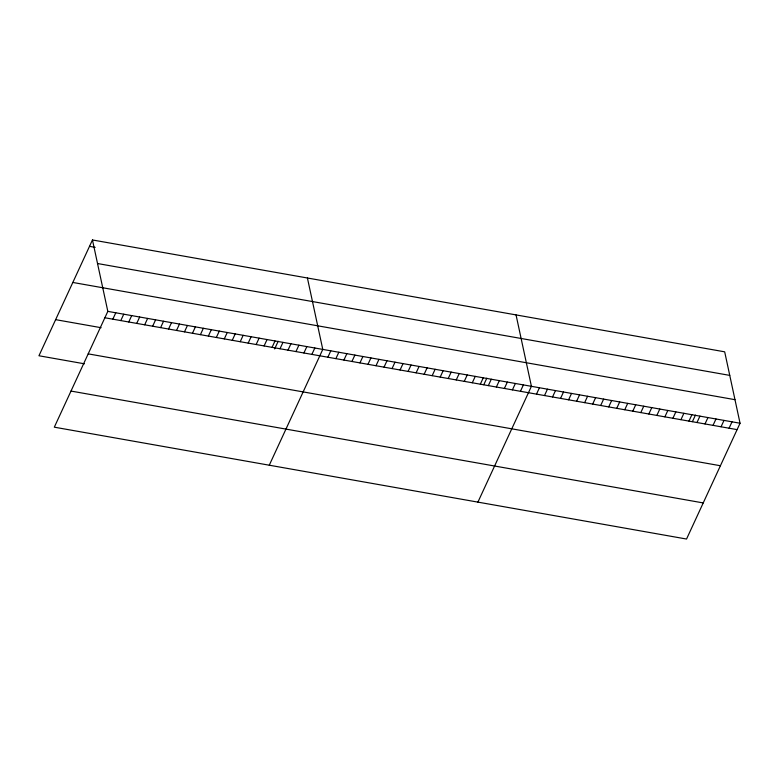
<?xml version="1.0" encoding="UTF-8"?>
<svg xmlns="http://www.w3.org/2000/svg" width="779" height="779" viewBox="0 0 779 779"><rect width="100%" height="100%" fill="white"/><g stroke="black" fill="none" stroke-linecap="round" stroke-linejoin="round"><path stroke-width="1.17" d="M92.458 239.961L107.823 311.376L54.316 427.174L686.542 539.039L740.05 423.24L724.684 351.826L92.458 239.961L38.95 355.76L84.444 363.812M112.838 319.166L115.789 312.788M120.803 320.578L123.744 314.2M128.759 321.99L131.709 315.602M136.724 323.392L139.675 317.014M144.68 324.804L147.63 318.426M152.645 326.216L155.596 319.828M160.61 327.618L163.551 321.24M168.566 329.03L171.516 322.652M176.531 330.442L179.482 324.054M184.487 331.844L187.437 325.466M192.452 333.256L195.402 326.878M200.407 334.668L203.358 328.28M208.373 336.07L211.323 329.692M216.338 337.482L219.288 331.094M224.294 338.894L227.244 332.506M232.259 340.296L235.209 333.918M240.214 341.708L243.165 335.321M248.18 343.12L251.13 336.732M256.145 344.522L259.095 338.144M264.1 345.934L267.051 339.547M272.066 347.346L275.016 340.959M274.636 348.934L278.171 341.27M280.021 348.749L282.972 342.371M287.987 350.161L290.937 343.773M295.952 351.572L298.902 345.185M303.907 352.975L306.858 346.597M311.873 354.387L314.823 347.999M269.271 465.209L322.779 349.411L307.413 277.996M327.862 357.21L330.802 350.832M335.885 358.632L338.826 352.254M343.909 360.054L346.859 353.676M351.933 361.475L354.883 355.088M359.956 362.897L362.907 356.509M367.98 364.309L370.931 357.931M376.004 365.731L378.954 359.353M384.028 367.152L386.978 360.774M392.051 368.574L395.002 362.186M400.075 369.996L403.025 363.608M408.099 371.408L411.049 365.03M416.122 372.829L419.073 366.451M424.146 374.251L427.096 367.873M432.17 375.673L435.12 369.285M440.203 377.094L443.144 370.707M448.227 378.506L451.168 372.128M456.251 379.928L459.201 373.55M464.274 381.35L467.225 374.972M472.298 382.771L475.248 376.384M480.322 384.193L483.272 377.805M483.778 384.748L486.807 378.185M488.345 385.615L491.296 379.227M496.369 387.027L499.32 380.649M504.393 388.448L507.343 382.07M512.416 389.87L515.367 383.482M520.44 391.292L523.391 384.904M477.907 502.124L531.414 386.326L516.049 314.911M536.488 394.125L539.438 387.747M544.511 395.547L547.462 389.169M552.535 396.969L555.485 390.581M560.568 398.39L563.509 392.003M568.592 399.812L571.543 393.424M576.616 401.224L579.566 394.846M584.639 402.646L587.59 396.268M592.663 404.067L595.614 397.689M600.687 405.489L603.637 399.101M608.711 406.911L611.661 400.523M616.734 408.323L619.685 401.945M624.758 409.744L627.708 403.366M632.782 411.166L635.732 404.788M640.805 412.588L643.756 406.2M648.829 414.009L651.78 407.621M656.853 415.421L659.803 409.043M664.876 416.843L667.827 410.465M672.91 418.265L675.851 411.887M680.934 419.686L683.884 413.298M688.957 421.108L691.908 414.72M692.404 421.663L695.443 415.1M696.981 422.52L699.931 416.142M705.005 423.942L707.955 417.563M713.028 425.363L715.979 418.985M721.052 426.785L724.003 420.397M729.076 428.207L732.026 421.819M89.507 246.349L95.194 247.352M97.531 263.526L729.748 375.39M72.827 282.456L734.977 399.676M107.823 311.376L740.05 423.24M104.873 317.764L737.1 429.628M55.63 319.653L101.124 327.706M88.193 353.87L720.419 465.735M71.006 391.068L703.233 502.932"/></g></svg>
